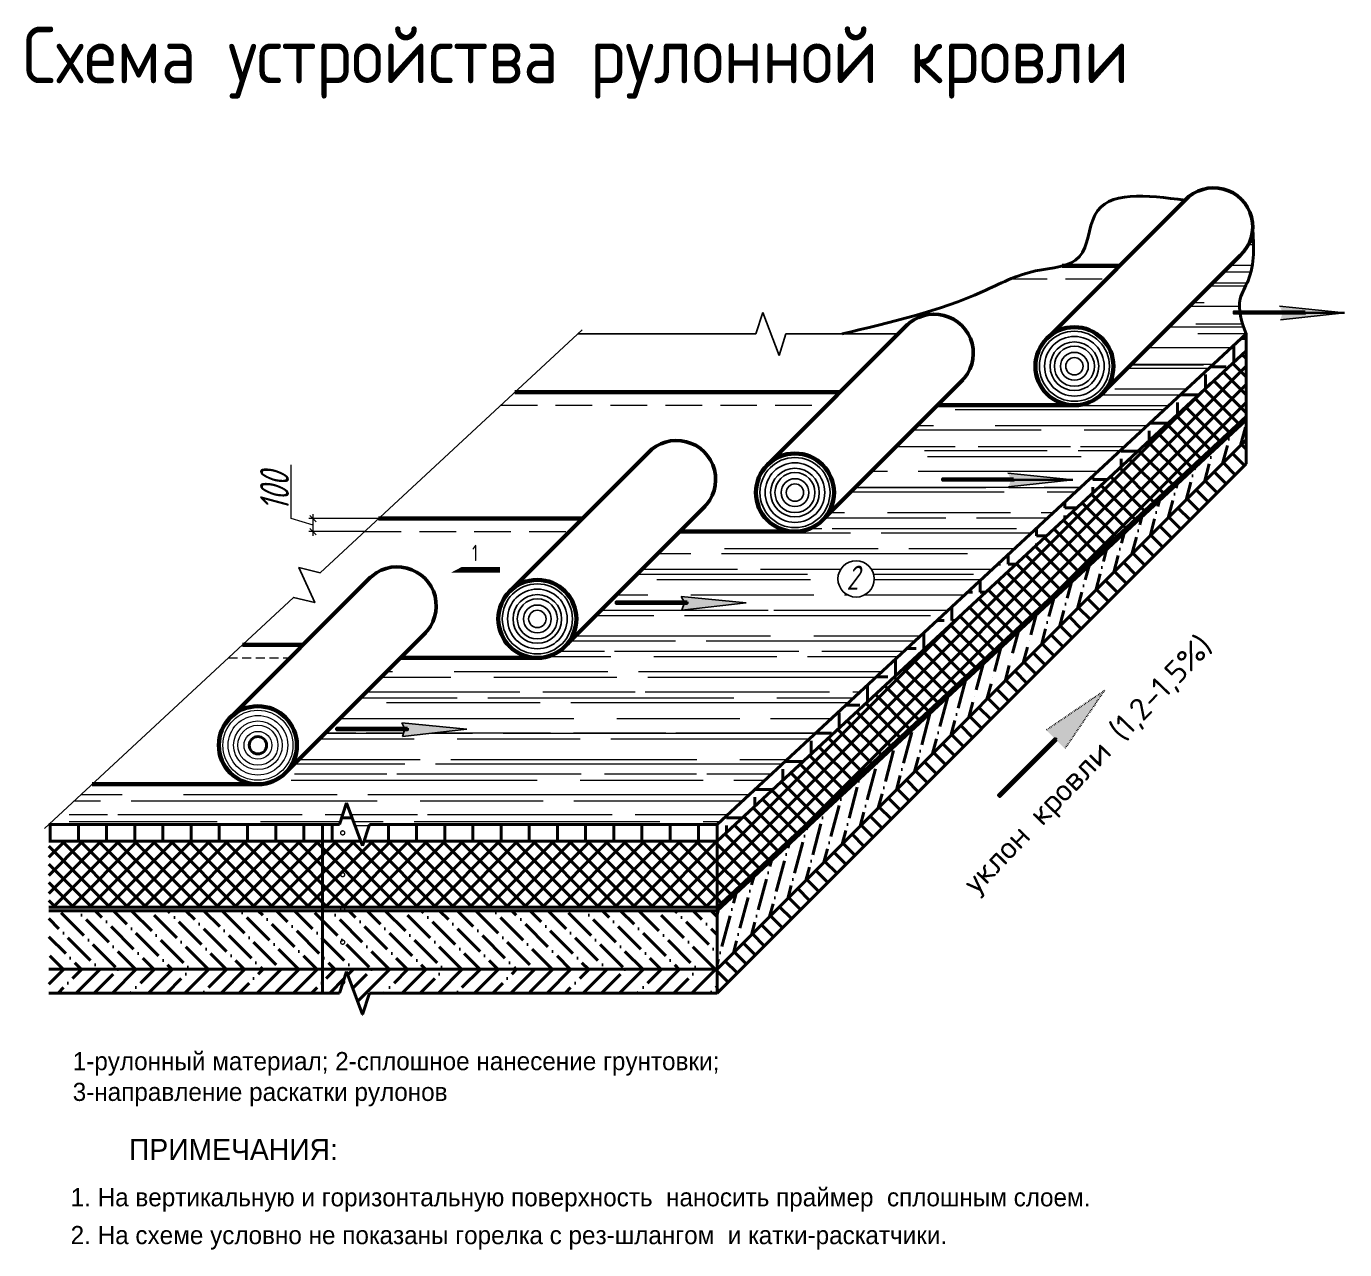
# Model space of a CAD drawing. Header units: millimetres. Extents: x 5763 to 12018931, y 39842 to 3600577.
# Drawn here: x 793112 to 815987, y 41783 to 63000 of the extents above; entities that cross this region are included whole.
import ezdxf

# ---------------------------------------------------------------- set-up
doc = ezdxf.new("R2010")
doc.units = ezdxf.units.MM
doc.linetypes.add('ACAD_ISO03W100', pattern=[30, 12, -18])
doc.linetypes.add('HIDDEN', pattern=[9.525, 6.35, -3.175])
for name, color, linetype, lineweight in [('1', 7, 'Continuous', 40), ('Основной', 7, 'Continuous', 35), ('Сети', 7, 'Continuous', 50)]:
    doc.layers.add(name, color=color, linetype=linetype, lineweight=lineweight)
for name, color, linetype in [('A0-07', 3, 'Continuous'), ('SHTRIX', 11, 'Continuous'), ('надколонник', 7, 'Continuous'), ('обводка', 7, 'Continuous')]:
    doc.layers.add(name, color=color, linetype=linetype)
doc.styles.add('0001', font='romanc.shx', dxfattribs={"width": 0.68, "height": 3})
doc.styles.add('MStandart', font='romans.shx', dxfattribs={"width": 0.85, "height": 3})
doc.styles.add('PSTUDIO', font='pstudio.shx')
doc.styles.add('S', font='COMPLEX.SHX', dxfattribs={"height": 2.5})
doc.styles.get("Standard").update_dxf_attribs({"font": 'romans.shx', "width": 0.7, "oblique": 15, "height": 500})
doc.dimstyles.new('150 Dim_m', dxfattribs={"dimscale": 75, "dimtxt": 2.5, "dimasz": 1.5, "dimexe": 1, "dimexo": 0, "dimgap": 0.5, "dimtad": 1, "dimdec": 0, "dimlfac": 0.5, "dimtxsty": 'Standard', "dimblk": 'OBLIQUE', "dimcen": 1.5, "dimdle": 1, "dimclrd": 256, "dimclre": 256, "dimclrt": 7, "dimadec": 0, "dimazin": 0, "dimtfac": 1, "dimtdec": 0, "dimtmove": 1, "dimatfit": 3, "dimfxl": 1, "dimlwd": 9, "dimlwe": 9, "dimarcsym": 0})
pattern_1 = [(135, (492333.27, -195690.88), (-157.15448, -157.15448), []), (225, (492333.27, -195690.88), (157.15448, -157.15448), [])]
pattern_2 = [(0, (492333.27, -195690.9), (0, 488.95), [355.6, -133.35]), (90, (492333.27, -195690.9), (-488.95, 3e-14), [355.6, -133.35])]
pattern_3 = [(90, (492333.27, -195690.9), (-488.95, 3e-14), [355.6, -133.35]), (180, (492333.27, -195690.9), (-6e-14, -488.95), [355.6, -133.35])]

# ---------------------------------------------------------------- blocks, each defined once
blk = doc.blocks.new('_OBLIQUE')
at = {"color": 0, "linetype": 'ByBlock'}
blk.add_line((-0.5, -0.5), (0.5, 0.5), dxfattribs=at)
blk = doc.blocks.new('*D76')
at = {"layer": 'Defpoints', "color": 0, "linetype": 'ByBlock', "ltscale": 0.5, "transparency": 16777216}
for p in [(798087, 54462), (799224, 54462), (798980, 54236)]:
    blk.add_point(p, dxfattribs=at)
at = {"layer": 'обводка', "linetype": 'ByBlock', "lineweight": 9, "ltscale": 0.5, "transparency": 16777216}
for p, q in [((797705, 54464), (797705, 55397)), ((798087, 54349), (797705, 54464)), ((799224, 54462), (798012, 54462)), ((798087, 54161), (798087, 54537)), ((798980, 54236), (798012, 54236))]:
    blk.add_line(p, q, dxfattribs=at)
at = {"layer": 'обводка', "linetype": 'ByBlock', "lineweight": 9, "ltscale": 0.5, "transparency": 16777216, "xscale": 112.5, "yscale": 112.5, "zscale": 112.5}
for p, rotation in [((798087, 54462), 90), ((798087, 54236), 270)]:
    blk.add_blockref('_OBLIQUE', p, dxfattribs=dict(at, rotation=rotation))
at = {"layer": 'обводка', "color": 7, "linetype": 'ByBlock', "lineweight": 25, "ltscale": 0.5, "transparency": 16777216, "insert": (797418, 54930), "char_height": 500, "attachment_point": 5, "rotation": 90}
blk.add_mtext('100', dxfattribs=at)

msp = doc.modelspace()

# ---------------------------------------------------------------- hatches: boundary and pattern name
at = {"layer": '1', "linetype": 'Continuous'}
for points in [[(815253.43354, 58038.18575), (815248.02281, 58049.00018), (814067.84454, 58049.00018), (814067.84454, 58023.15918), (815248.6195, 58023.15918)], [(813606.97085, 55549.05308), (814276.30761, 56169.57788), (814276.30761, 56231.63036), (805097.9897, 47722.64921), (805097.9897, 47660.59673)], [(813606.97085, 55549.05308), (814276.30761, 56169.57788), (814276.30761, 56231.63036), (808089.83187, 50496.30871), (808122.55452, 50464.59256)], [(810197.14975, 55142.54411), (810191.73902, 55153.35854), (809011.56075, 55153.35854), (809011.56075, 55127.51754), (810192.3357, 55127.51754)], [(810243.93026, 55153.35854), (809011.56075, 55153.35854), (809011.56075, 55127.51754), (810243.93026, 55127.51754)], [(804529.54524, 53006.17661), (804524.13451, 53016.99104), (803343.95624, 53016.99104), (803343.95624, 52991.15004), (804524.73119, 52991.15004)], [(804529.54524, 53006.17661), (804524.13451, 53016.99104), (803343.95624, 53016.99104), (803343.95624, 52991.15004), (804524.73119, 52991.15004)], [(799680.64515, 50814.6765), (799675.23442, 50825.49093), (798495.05615, 50825.49093), (798495.05615, 50799.64992), (799675.83111, 50799.64992)], [(799680.64515, 50814.6765), (799675.23442, 50825.49093), (798495.05615, 50825.49093), (798495.05615, 50799.64992), (799675.83111, 50799.64992)], [(805097.9897, 47722.64921), (800262.68297, 47722.64921), (800273.72841, 47660.59673), (805097.9897, 47660.59673)]]:
    msp.add_hatch(color=0, dxfattribs=at).paths.add_polyline_path(points)
h = msp.add_hatch(color=0, dxfattribs=at)
edge = h.paths.add_edge_path()
edge.add_line((815300.21406, 58049.00018), (814168.12692, 58049.00018))
edge.add_spline(control_points=[(814168.12692, 58049.00018), (814169.29106, 58040.40387), (814170.59079, 58031.7898), (814172.01678, 58023.15918)], knot_values=[3.4358908169, 3.4358908169, 3.4358908169, 3.4358908169, 3.6895325883, 3.6895325883, 3.6895325883, 3.6895325883], degree=3, periodic=0)
edge.add_line((814172.01678, 58023.15918), (815300.21406, 58023.15918))
edge.add_line((815300.21406, 58023.15918), (815300.21406, 58049.00018))
h = msp.add_hatch(dxfattribs=at)
h.set_pattern_fill('ANGLE', color=0, scale=70, style=0)
h.set_pattern_definition(pattern_2)
h.paths.add_polyline_path([(814276.30761, 57373.63796), (814276.30761, 57666.34961), (806700.30479, 50642.83334), (806654.07847, 50307.26646)])
h = msp.add_hatch(dxfattribs=at)
h.set_pattern_fill('ANSI37', color=0, scale=70, angle=90, style=0)
h.set_pattern_definition(pattern_1)
h.paths.add_polyline_path([(805097.9897, 48864.65681), (805097.9897, 47722.64921), (808119.03888, 50523.38578), (807539.34095, 51127.97041)])
h.paths.add_polyline_path([(807539.34095, 51127.97041), (808119.03888, 50523.38578), (814276.30761, 56231.63036), (814276.30761, 57373.63796)])
h = msp.add_hatch(dxfattribs=at)
h.set_pattern_fill('ANSI36', color=0, scale=70, angle=30, style=0)
h.set_pattern_definition([(75, (492333.27, -195690.88), (-114.01258, 433.20731), [555.625, -111.125, 0, -111.125])])
h.paths.add_polyline_path([(814276.30761, 55825.85055), (814276.30761, 56169.57788), (805097.9897, 47660.59673), (805097.9897, 46647.53264)])
h = msp.add_hatch(dxfattribs=at)
h.set_pattern_fill('ANSI35', color=0, scale=70, angle=90, style=0)
h.set_pattern_definition([(135, (492333.27, -195690.9), (-314.30896, -314.30896), []), (135, (492333.27, -195376.57), (-314.30896, -314.30896), [555.625, -111.125, 0, -111.125])])
h.paths.add_polyline_path([(808740.45696, 49875.28994), (808537.45937, 50087.00231), (805097.9897, 46647.53264), (805097.9897, 46232.82268)])
h.paths.add_polyline_path([(814276.30761, 55411.14059), (814276.30761, 55825.85055), (808537.45937, 50087.00231), (808740.45696, 49875.28994)])
h = msp.add_hatch(dxfattribs=at)
h.set_pattern_fill('ANGLE', color=0, scale=70, style=0)
h.set_pattern_definition(pattern_2)
h.paths.add_polyline_path([(806700.30479, 50642.83334), (805097.9897, 49157.36845), (805097.9897, 48864.65681), (806654.07847, 50307.26646)])
h = msp.add_hatch(dxfattribs=at)
h.set_pattern_fill('ANGLE', color=0, scale=70, angle=90, style=0)
h.set_pattern_definition(pattern_3)
h.paths.add_polyline_path([(798667.86706, 49530.13083), (798543.5058, 49157.36845), (793501.74523, 49157.36845), (793501.74523, 48864.65681), (798917.63465, 48864.65681)])
h = msp.add_hatch(dxfattribs=at)
h.set_pattern_fill('ANGLE', color=0, scale=70, angle=90, style=0)
h.set_pattern_definition(pattern_3)
h.paths.add_polyline_path([(805097.9897, 48864.65681), (805097.9897, 49157.36845), (799065.31864, 49157.36845), (798972.94252, 48864.65681)])
h = msp.add_hatch(dxfattribs=at)
h.set_pattern_fill('ANSI37', color=0, scale=70, angle=90, style=0)
h.set_pattern_definition(pattern_1)
h.paths.add_polyline_path([(800059.40384, 48864.65681), (798972.94252, 48864.65681), (798947.67952, 48784.60608), (798917.63465, 48864.65681), (793501.74523, 48864.65681), (793501.74523, 47722.64921), (800262.68297, 47722.64921)])
h.paths.add_polyline_path([(805097.9897, 48864.65681), (800059.40384, 48864.65681), (800262.68297, 47722.64921), (805097.9897, 47722.64921)])
h = msp.add_hatch(color=0, dxfattribs=at)
h.paths.add_polyline_path([(800262.68297, 47722.64921), (796105.07, 47722.64921), (796119.66123, 47660.59673), (800273.72841, 47660.59673)])
h.paths.add_polyline_path([(796105.07, 47722.64921), (793501.74523, 47722.64921), (793501.74523, 47660.59673), (796119.66123, 47660.59673)])
h = msp.add_hatch(dxfattribs=at)
h.set_pattern_fill('ANSI36', color=0, scale=70, angle=90, style=0)
h.set_pattern_definition([(135, (492333.27, -195690.88), (-432.17483, 117.86586), [555.625, -111.125, 0, -111.125])])
h.paths.add_polyline_path([(800273.72841, 47660.59673), (796119.66123, 47660.59673), (796357.87646, 46647.53264), (800454.0554, 46647.53264)])
h.paths.add_polyline_path([(805097.9897, 47660.59673), (800273.72841, 47660.59673), (800454.0554, 46647.53264), (805097.9897, 46647.53264)])
h.paths.add_polyline_path([(796119.66123, 47660.59673), (793501.74523, 47660.59673), (793501.74523, 46647.53264), (796357.87646, 46647.53264)])
h = msp.add_hatch(dxfattribs=at)
h.set_pattern_fill('ANSI35', color=0, scale=70, style=0)
h.set_pattern_definition([(45, (492333.27, -195690.9), (-314.30896, 314.30896), []), (45, (492647.6, -195690.9), (-314.30896, 314.30896), [555.625, -111.125, 0, -111.125])])
h.paths.add_polyline_path([(796357.87646, 46647.53264), (793501.74523, 46647.53264), (793501.74523, 46232.82268), (796455.39273, 46232.82268)])
h.paths.add_polyline_path([(798667.86706, 46605.58505), (798947.67952, 45860.06031), (799065.31864, 46232.82268), (800527.87442, 46232.82268), (800454.0554, 46647.53264), (796357.87646, 46647.53264), (796455.39273, 46232.82268), (798543.5058, 46232.82268)])
h.paths.add_polyline_path([(801509.51328, 46647.53264), (800454.0554, 46647.53264), (800527.87442, 46232.82268), (801617.61543, 46232.82268)])
h.paths.add_polyline_path([(805097.9897, 46647.53264), (801509.51328, 46647.53264), (801617.61543, 46232.82268), (805097.9897, 46232.82268)])
at = {"layer": 'надколонник', "linetype": 'ACAD_ISO03W100'}
h = msp.add_hatch(color=0, dxfattribs=at)
h.paths.add_polyline_path([(814859.022, 58146.02189), (814912.97511, 58038.18575), (814910.95023, 58031.86528), (815986.90359, 58031.86528)])
h.paths.add_polyline_path([(815986.90359, 58031.86528), (814910.95023, 58031.86528), (814871.37604, 57908.33831)])
for points in [[(815986.90359, 58031.86528), (814910.95023, 58031.86528), (814871.37604, 57908.33831)], [(811271.07823, 55136.22364), (810195.12487, 55136.22364), (810155.55068, 55012.69667)], [(805603.47372, 52999.85614), (804699.67281, 52999.85614), (804749.60721, 52905.30398)], [(800754.57363, 50808.35603), (799850.77272, 50808.35603), (799900.70713, 50713.80387)]]:
    msp.add_hatch(color=0, dxfattribs=at).paths.add_polyline_path(points)
h = msp.add_hatch(color=0, dxfattribs=at)
h.paths.add_polyline_path([(810143.19664, 55250.38025), (810197.14975, 55142.54411), (810195.12487, 55136.22364), (811271.07823, 55136.22364)])
h.paths.add_polyline_path([(811271.07823, 55136.22364), (810195.12487, 55136.22364), (810155.55068, 55012.69667)])
h = msp.add_hatch(color=0, dxfattribs=at)
h.paths.add_polyline_path([(804475.59213, 53114.01275), (804529.54524, 53006.17661), (804527.52036, 52999.85614), (805603.47372, 52999.85614)])
h.paths.add_polyline_path([(804699.67281, 52999.85614), (804527.52036, 52999.85614), (804487.94617, 52876.32917), (804749.60721, 52905.30398)])
h = msp.add_hatch(color=0, dxfattribs=at)
h.paths.add_polyline_path([(811819.09068, 51480.59321), (810810.4909, 50795.73489), (810972.36163, 50633.86416)])
h.paths.add_polyline_path([(811819.09068, 51480.59321), (810972.36163, 50633.86416), (811134.23235, 50471.99344)])
h = msp.add_hatch(color=0, dxfattribs=at)
h.paths.add_polyline_path([(799626.69204, 50922.51264), (799680.64515, 50814.6765), (799678.62027, 50808.35603), (800754.57363, 50808.35603)])
h.paths.add_polyline_path([(799850.77272, 50808.35603), (799678.62027, 50808.35603), (799639.04608, 50684.82906), (799900.70713, 50713.80387)])
at = {"layer": 'Сети', "linetype": 'Continuous', "lineweight": 13}
h = msp.add_hatch(dxfattribs=at)
h.set_pattern_fill('AR-RROOF', color=0, scale=21, style=0)
h.set_pattern_definition([(0, (492333.3, -195690.9), (1173.48, 533.4), [8001, -1066.8, 2667, -533.4]), (0, (493042.7, -195424.2), (-533.4, 709.422), [1600.2, -176.022, 3200.4, -400.05]), (0, (492599.97, -195237.5), (2773.68, 357.378), [4267.2, -746.76, 2133.6, -533.4])])
edge = h.paths.add_edge_path()
edge.add_spline(control_points=[(814276.30761, 57666.34961), (814233.82063, 57786.29818), (814191.33366, 57906.24675), (814172.01678, 58023.15918)], knot_values=[0, 0, 0, 0, 3.3842150191, 3.3842150191, 3.3842150191, 3.3842150191], degree=3, periodic=0)
edge.add_line((814172.01678, 58023.15918), (814067.84454, 58023.15918))
edge.add_line((814067.84454, 58023.15918), (814067.84454, 58049.00018))
edge.add_line((814067.84454, 58049.00018), (814168.12692, 58049.00018))
edge.add_spline(control_points=[(814168.12692, 58049.00018), (814157.64601, 58126.39385), (814158.89123, 58312.05964), (814439.99517, 58760.86764), (814412.40566, 59197.64139), (814392.21214, 59517.32805)], knot_values=[3.6340420181, 3.6340420181, 3.6340420181, 3.6340420181, 5.8832665315, 9.1321938794, 18.0028447153, 18.0028447153, 18.0028447153, 18.0028447153], degree=3, periodic=0)
edge.add_arc((813714.81717, 59522.69992), 677.41627, 312.924401077, 359.545642697, ccw=False)
edge.add_line((814176.15985, 59026.65988), (811800.83439, 56651.33442))
edge.add_arc((811297.96071, 57105.2186), 677.41627, 270, 317.9311933, ccw=False)
edge.add_line((811297.96071, 56427.80234), (808919.90234, 56427.80234))
edge.add_line((808919.90234, 56427.80234), (806951.93431, 54459.8343))
edge.add_arc((806449.06062, 54913.71849), 677.41627, 270, 317.931193299, ccw=False)
edge.add_line((806449.06062, 54236.30222), (804449.63502, 54236.30222))
edge.add_line((804449.63502, 54236.30222), (802481.66699, 52268.33419))
edge.add_arc((801978.7933, 52722.21838), 677.41627, 270, 317.9311933, ccw=False)
edge.add_line((801978.7933, 52044.80211), (799600.73493, 52044.80211))
edge.add_line((799600.73493, 52044.80211), (797632.7669, 50076.83408))
edge.add_arc((797129.89321, 50530.71826), 677.41627, 270, 317.9311933, ccw=False)
edge.add_line((797129.89321, 49853.302), (794252.42256, 49853.302))
edge.add_line((794252.42256, 49853.302), (793852.68824, 49482.71865))
edge.add_line((793852.68824, 49482.71865), (793852.754, 49157.36845))
edge.add_line((793852.754, 49157.36845), (798543.5058, 49157.36845))
edge.add_line((798543.5058, 49157.36845), (798667.86706, 49530.13083))
edge.add_line((798667.86706, 49530.13083), (798947.67952, 48784.60608))
edge.add_line((798947.67952, 48784.60608), (799065.31864, 49157.36845))
edge.add_line((799065.31864, 49157.36845), (805097.9897, 49157.36845))
edge.add_line((805097.9897, 49157.36845), (814276.30761, 57666.34961))
h.paths.add_polyline_path([(803343.95624, 52991.15004), (803343.95624, 53016.99104), (804524.13451, 53016.99104), (804475.59213, 53114.01275), (805603.47372, 52999.85614), (804487.94617, 52876.32917), (804524.73119, 52991.15004)], flags=16)
h.paths.add_polyline_path([(807194.24811, 53416.8285, -1), (807824.24811, 53416.8285, -1)], flags=16)
h.paths.add_polyline_path([(800754.57363, 50808.35603), (799639.04608, 50684.82906), (799675.83111, 50799.64992), (798495.05615, 50799.64992), (798495.05615, 50825.49093), (799675.23442, 50825.49093), (799626.69204, 50922.51264)], flags=16)
h.paths.add_polyline_path([(809011.56075, 55127.51754), (809011.56075, 55153.35854), (810243.93026, 55153.35854), (810243.93026, 55127.51754)], flags=16)
h.paths.add_polyline_path([(807236.87796, 53752.02211), (807764.4871, 53752.02211), (807764.4871, 53122.02211), (807236.87796, 53122.02211)], flags=24)

# ---------------------------------------------------------------- linework, layer by layer
at = {"color": 0}
for p, q in [((805767.83832, 57666.34961), (805892.19958, 58039.11198)), ((805892.19958, 58039.11198), (806172.01204, 57293.58723)), ((806172.01204, 57293.58723), (806289.65116, 57666.34961))]:
    msp.add_line(p, q, dxfattribs=at)
msp.add_lwpolyline([(799696.39427, 53113.58029, 0, 0, 0), (800573.16287, 53574.08457, 94.5, 94.5, 0), (801328.9963, 53574.08457, 94.5, 94.5, 0)], format="xyseb", dxfattribs=at)
at = {"color": 0, "const_width": 23.625}
for points in [[(798565.54817, 49011.56177, 1), (798636.42317, 49011.56177, 1)], [(798565.51416, 48286.78883, 1), (798636.38916, 48286.78883, 1)], [(798565.48613, 47689.29464, 1), (798636.36113, 47689.29464, 1)], [(798565.45921, 47115.47302, 1), (798636.33421, 47115.47302, 1)], [(798565.42686, 46425.89144, 1), (798636.30186, 46425.89144, 1)]]:
    msp.add_lwpolyline(points, format="xyb", close=True, dxfattribs=at)
at = {"layer": '1', "color": 0}
for p, q in [((814276.30761, 57666.34961), (805097.9897, 49157.36845)), ((805097.9897, 48864.65681), (814276.30761, 57373.63796)), ((805097.9897, 47722.64921), (814276.30761, 56231.63036)), ((805097.9897, 47660.59673), (814276.30761, 56169.57788)), ((805097.9897, 46647.53264), (814276.30761, 55825.85055)), ((805097.9897, 46232.82268), (814276.30761, 55411.14059)), ((798543.5058, 49157.36845), (798667.86706, 49530.13083)), ((798667.86706, 49530.13083), (798947.67952, 48784.60608)), ((793501.74523, 49157.36845), (798543.5058, 49157.36845)), ((798947.67952, 48784.60608), (799065.31864, 49157.36845)), ((799065.31864, 49157.36845), (805097.9897, 49157.36845)), ((805097.9897, 49157.36845), (805097.9897, 47660.59673)), ((793501.74523, 48864.65681), (798917.63465, 48864.65681)), ((798972.94252, 48864.65681), (805097.9897, 48864.65681)), ((805097.9897, 47660.59673), (805097.9897, 46232.82268)), ((793501.74523, 46647.53264), (805097.9897, 46647.53264)), ((798543.5058, 46232.82268), (798667.86706, 46605.58505)), ((798667.86706, 46605.58505), (798947.67952, 45860.06031)), ((793501.74523, 46232.82268), (798543.5058, 46232.82268)), ((798947.67952, 45860.06031), (799065.31864, 46232.82268)), ((799065.31864, 46232.82268), (805097.9897, 46232.82268))]:
    msp.add_line(p, q, dxfattribs=at)
at = {"layer": '1', "color": 0, "linetype": 'Continuous'}
for p, q in [((814276.30761, 57666.34961), (814276.30761, 55411.14059)), ((813606.97085, 55549.05308), (805097.9897, 47660.59673)), ((798252.54097, 49157.36845), (798252.54097, 46232.82268)), ((793501.74523, 47722.64921), (805097.9897, 47722.64921)), ((793501.74523, 47660.59673), (805097.9897, 47660.59673))]:
    msp.add_line(p, q, dxfattribs=at)
at = {"layer": '1', "color": 0, "lineweight": 50}
msp.add_line((797583.7774, 50027.84458), (800042.78972, 52486.8569), dxfattribs=at)
at = {"layer": '1', "color": 0, "lineweight": 60}
msp.add_line((794252.42256, 49853.302), (797129.89321, 49853.302), dxfattribs=at)
at = {"layer": '1', "color": 0, "linetype": 'Continuous'}
for points in [[(815300.21406, 58049.00018), (814067.84454, 58049.00018), (814067.84454, 58023.15918), (815300.21406, 58023.15918)], [(810243.93026, 55153.35854), (809011.56075, 55153.35854), (809011.56075, 55127.51754), (810243.93026, 55127.51754)], [(804576.32575, 53016.99104), (803343.95624, 53016.99104), (803343.95624, 52991.15004), (804576.32575, 52991.15004)], [(799727.42567, 50825.49093), (798495.05615, 50825.49093), (798495.05615, 50799.64992), (799727.42567, 50799.64992)], [(810985.99013, 50623.85408), (810962.35154, 50647.49267), (809979.00669, 49664.14781), (810002.64528, 49640.50922)]]:
    msp.add_lwpolyline(points, close=True, dxfattribs=at)
at = {"layer": '1', "color": 0, "lineweight": 60}
msp.add_circle((797129.89321, 50530.71826), 677.41627, dxfattribs=at)
at = {"layer": '1', "color": 0, "lineweight": 20}
for radius in [608.06733, 517.63929, 421.89247, 347.42241, 241.03638]:
    msp.add_circle((797129.89321, 50530.71826), radius, dxfattribs=at)
at = {"layer": '1', "color": 0}
msp.add_circle((797129.89321, 50530.71826), 150.60834, dxfattribs=at)
at = {"layer": '1', "color": 0, "linetype": 'Continuous'}
for points in [[(813218.77713, 59984.04261), (811650.9422, 59723.42275), (811386.47262, 59006.55629), (810624.5941, 58757.91049), (809707.19539, 58400.76819), (807266.66765, 57666.34961)], [(814276.30761, 57666.34961), (814176.45737, 58275.96943), (814310.99317, 58589.45758), (814392.21214, 59517.32805)]]:
    msp.add_spline(points, degree=3, dxfattribs=at)
at = {"layer": 'A0-07', "color": 0, "lineweight": 50}
for p, q in [((810817.62822, 57582.8937), (813253.47449, 60018.73997)), ((810817.62822, 57582.8937), (813253.47449, 60018.73997)), ((811751.8449, 56602.34492), (814176.15985, 59026.65988)), ((805968.72813, 55391.39358), (808404.5744, 57827.23985)), ((806902.94481, 54410.84481), (809361.95713, 56869.85712)), ((801498.46081, 53199.89347), (803934.30708, 55635.73974)), ((802432.67749, 52219.34469), (804891.68981, 54678.35701)), ((796649.56072, 51008.39336), (799085.40699, 53444.23963))]:
    msp.add_line(p, q, dxfattribs=at)
at = {"layer": 'A0-07', "color": 0, "lineweight": 60}
for p, q in [((811086.61869, 58845.28366), (812080.01818, 58845.28366)), ((801587.84621, 56653.78354), (807231.11809, 56653.78354)), ((808919.90234, 56427.80234), (811297.96071, 56427.80234)), ((799223.95747, 54462.28343), (802760.85077, 54462.28343)), ((804449.63502, 54236.30222), (806449.06062, 54236.30222)), ((796860.06873, 52270.78332), (797911.95068, 52270.78332)), ((799600.73493, 52044.80211), (801978.7933, 52044.80211))]:
    msp.add_line(p, q, dxfattribs=at)
at = {"layer": 'A0-07', "color": 0}
for p, q in [((814859.022, 58146.02189), (815986.90359, 58031.86528)), ((815986.90359, 58031.86528), (814871.37604, 57908.33831)), ((802680.06314, 57666.34961), (805767.83832, 57666.34961)), ((806289.65116, 57666.34961), (808243.68415, 57666.34961)), ((810143.19664, 55250.38025), (811271.07823, 55136.22364)), ((811271.07823, 55136.22364), (810155.55068, 55012.69667)), ((804475.59213, 53114.01275), (805603.47372, 52999.85614)), ((804529.54524, 53006.17661), (804475.59213, 53114.01275)), ((804487.94617, 52876.32917), (804529.54524, 53006.17661)), ((805603.47372, 52999.85614), (804487.94617, 52876.32917)), ((799626.69204, 50922.51264), (800754.57363, 50808.35603)), ((799680.64515, 50814.6765), (799626.69204, 50922.51264)), ((799639.04608, 50684.82906), (799680.64515, 50814.6765)), ((800754.57363, 50808.35603), (799639.04608, 50684.82906))]:
    msp.add_line(p, q, dxfattribs=at)
msp.add_lwpolyline([(793424.74445, 49085.98302), (797749.08006, 53094.96273), (798117.23792, 53006.73125), (797842.92689, 53611.5068), (798211.08474, 53523.27532), (802757.06392, 57737.73504)], dxfattribs=at)
at = {"layer": 'A0-07', "color": 0, "lineweight": 60}
for centre in [(811297.96071, 57105.2186), (806449.06062, 54913.71849), (801978.7933, 52722.21838)]:
    msp.add_circle(centre, 677.41627, dxfattribs=at)
at = {"layer": 'A0-07', "color": 0}
for centre, radius in [((811297.96071, 57105.2186), 608.06733), ((811297.96071, 57105.2186), 517.63929), ((811297.96071, 57105.2186), 421.89247), ((811297.96071, 57105.2186), 347.42241), ((811297.96071, 57105.2186), 241.03638), ((811297.96071, 57105.2186), 150.60834), ((806449.06062, 54913.71849), 608.06733), ((806449.06062, 54913.71849), 517.63929), ((806449.06062, 54913.71849), 421.89247), ((806449.06062, 54913.71849), 347.42241), ((806449.06062, 54913.71849), 241.03638), ((806449.06062, 54913.71849), 150.60834), ((801978.7933, 52722.21838), 608.06733), ((801978.7933, 52722.21838), 517.63929), ((801978.7933, 52722.21838), 421.89247), ((801978.7933, 52722.21838), 347.42241), ((801978.7933, 52722.21838), 241.03638), ((801978.7933, 52722.21838), 150.60834)]:
    msp.add_circle(centre, radius, dxfattribs=at)
at = {"layer": 'A0-07', "color": 0, "lineweight": 50}
for centre in [(813714.81717, 59522.69992), (808865.91708, 57331.19981), (804395.64976, 55139.6997), (799546.74967, 52948.19958)]:
    msp.add_arc(centre, 677.41627, 312.924401072, 137.075598918, dxfattribs=at)
at = {"layer": 'SHTRIX', "color": 0, "linetype": 'Continuous'}
msp.add_circle((807509.24811, 53416.8285), 315, dxfattribs=at)
at = {"layer": 'надколонник', "color": 0, "linetype": 'ACAD_ISO03W100'}
for q in [(810810.4909, 50795.73489), (811134.23235, 50471.99344)]:
    msp.add_line((811819.09068, 51480.59321), q, dxfattribs=at)
at = {"layer": 'обводка', "color": 7, "linetype": 'HIDDEN', "lineweight": 18, "ltscale": 100}
for p, q in [((810190.1294, 58619.30245), (811854.03697, 58619.30245)), ((801344.08879, 56427.80234), (807005.13689, 56427.80234)), ((798980.20005, 54236.30222), (802534.86956, 54236.30222))]:
    msp.add_line(p, q, dxfattribs=at)
at = {"layer": 'обводка', "color": 7, "linetype": 'HIDDEN', "lineweight": 18, "ltscale": 25}
msp.add_line((796616.3113, 52044.80211), (797685.96948, 52044.80211), dxfattribs=at)
at = {"layer": 'Основной', "color": 0, "lineweight": 30}
for p, q in [((814382.18752, 58031.86528), (815986.90359, 58031.86528)), ((809325.90373, 55136.22364), (811271.07823, 55136.22364))]:
    msp.add_line(p, q, dxfattribs=at)

# ---------------------------------------------------------------- texts
at = {"color": 7, "lineweight": 18, "ltscale": 0.5, "style": 'MStandart', "width": 0.85}
msp.add_text('Схема устройства рулонной кровли', height=980, dxfattribs=at).set_placement((793047.69181, 62013.72875))
at = {"color": 0, "style": '0001', "width": 0.68}
msp.add_text('1', height=283.5, dxfattribs=at).set_placement((800846.8382, 53724.71302))
at = {"layer": 'A0-07', "color": 0, "lineweight": 20, "style": 'S'}
msp.add_text('уклон кровли (1,2-1,5%)', height=387.828, rotation=46.148144711, dxfattribs=at).set_placement((809601.23572, 47927.83845))
at = {"layer": 'A0-07', "color": 0, "lineweight": 15, "style": 'PSTUDIO'}
for s, p in [('1-рулонный материал; 2-сплошное нанесение грунтовки;', (793916.6424, 44894.77764)), ('3-направление раскатки рулонов', (793916.6424, 44361.62281)), ('1. На вертикальную и горизонтальную поверхность  наносить праймер  сплошным слоем.', (793880.39688, 42533.70445)), ('2. На схеме условно не показаны горелка с рез-шлангом  и катки-раскатчики.', (793880.39688, 41877.67339))]:
    msp.add_text(s, height=315, dxfattribs=at).set_placement(p)
at = {"layer": 'A0-07', "color": 0, "lineweight": 20, "style": 'PSTUDIO'}
msp.add_text('ПРИМЕЧАНИЯ:', height=367.5, dxfattribs=at).set_placement((794892.35078, 43335.27306))
at = {"layer": 'SHTRIX', "color": 0, "linetype": 'Continuous', "insert": (807341.87796, 53647.02211), "char_height": 420, "width": 262.5, "attachment_point": 1}
msp.add_mtext('2', dxfattribs=at)

# ---------------------------------------------------------------- dimensions: what is measured, and where the dimension line sits
at = {"layer": 'обводка', "linetype": 'ByBlock', "lineweight": 25, "ltscale": 0.5}
dim = msp.add_linear_dim(base=(798086.57156, 54462.28343), p1=(798980.20005, 54236.30222), p2=(799223.95747, 54462.28343), angle=90, text='100', dimstyle='150 Dim_m', dxfattribs=at)
dim.commit()
dim.dimension.update_dxf_attribs({"geometry": '*D76', "text_midpoint": (797417.82156, 54501.16783)})

doc.saveas('drawing.dxf')
